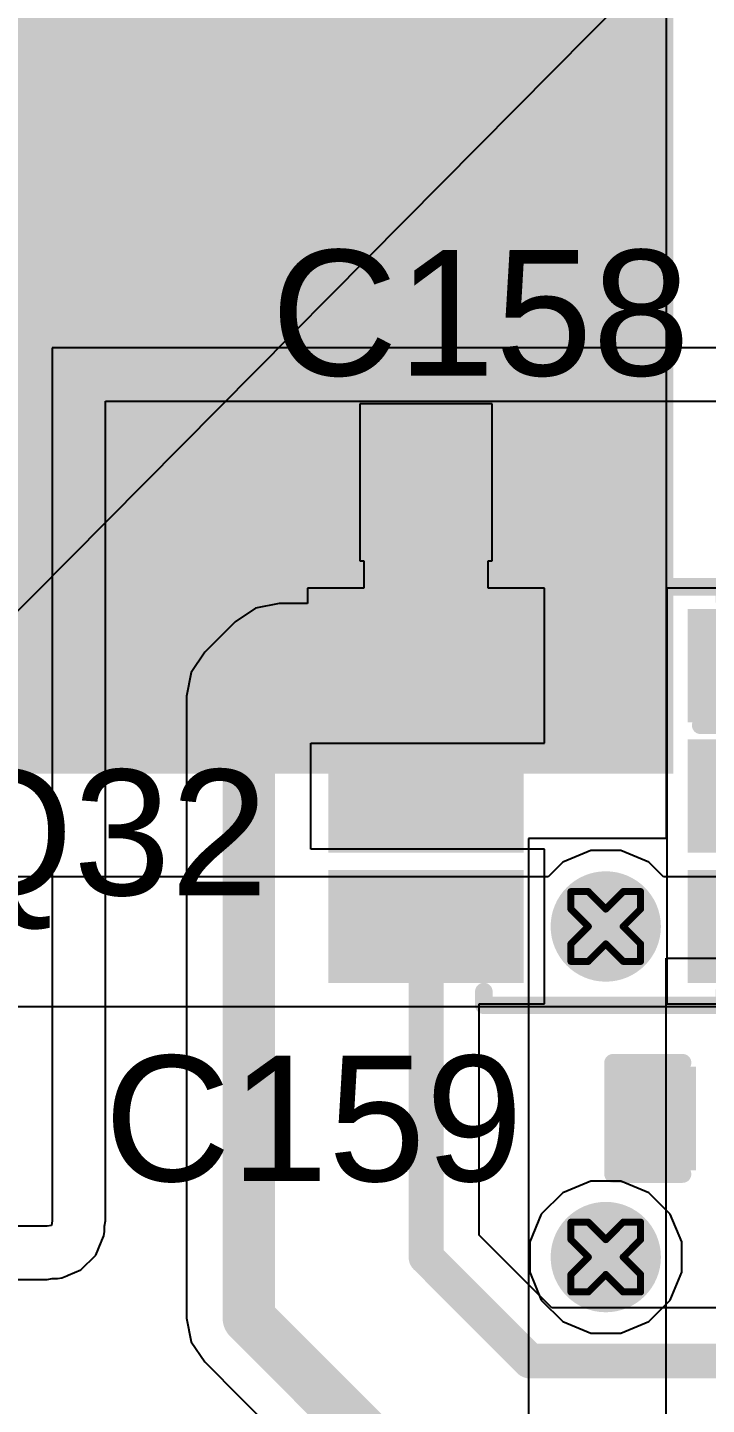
# Model space of a CAD drawing. Header units: inches. Extents: x 0 to 5379, y 0 to 5429.
# Drawn here: x 201.48 to 206.43, y 203.3 to 213.33 of the extents above; entities that cross this region are included whole.
import ezdxf

# ---------------------------------------------------------------- set-up
doc = ezdxf.new("R2010")
doc.units = ezdxf.units.IN
for name, color, linetype in [('Bottom Layer', 5, 'Continuous'), ('Bottom Overlay', 54, 'Continuous'), ('Bottom Paste', 16, 'Continuous'), ('Bottom Solder', 6, 'Continuous'), ('Drill Drawing', 1, 'Continuous'), ('GND01', 16, 'Continuous'), ('GND02', 76, 'Continuous'), ('PWR', 156, 'Continuous'), ('SIG 01', 90, 'Continuous'), ('Top Layer', 1, 'Continuous'), ('Top Overlay', 2, 'Continuous'), ('Top Paste', 8, 'Continuous'), ('Top Solder', 216, 'Continuous'), ('Via Holes', 16, 'Continuous')]:
    doc.layers.add(name, color=color, linetype=linetype)
doc.styles.add('Arial', font='', dxfattribs={"height": 0.2})
doc.styles.get('Arial').set_extended_font_data('Arial')

# ---------------------------------------------------------------- blocks, each defined once
blk = doc.blocks.new('SOT_23_6_743')
at = {"layer": 'Top Layer'}
for points in [[(-1.92, 1.26), (-0.7, 1.26), (-0.7, 0.64), (-1.92, 0.64)], [(0.7, 1.26), (1.92, 1.26), (1.92, 0.64), (0.7, 0.64)], [(-1.92, 0.31), (-0.7, 0.31), (-0.7, -0.31), (-1.92, -0.31)], [(0.7, 0.31), (1.92, 0.31), (1.92, -0.31), (0.7, -0.31)], [(-1.92, -0.64), (-0.7, -0.64), (-0.7, -1.26), (-1.92, -1.26)], [(0.7, -0.64), (1.92, -0.64), (1.92, -1.26), (0.7, -1.26)]]:
    blk.add_hatch(color=1, dxfattribs=at).paths.add_polyline_path(points)
at = {"layer": 'Top Paste'}
for points in [[(-1.92, 1.26), (-0.7, 1.26), (-0.7, 0.64), (-1.92, 0.64)], [(0.7, 1.26), (1.92, 1.26), (1.92, 0.64), (0.7, 0.64)], [(-1.92, 0.31), (-0.7, 0.31), (-0.7, -0.31), (-1.92, -0.31)], [(0.7, 0.31), (1.92, 0.31), (1.92, -0.31), (0.7, -0.31)], [(-1.92, -0.64), (-0.7, -0.64), (-0.7, -1.26), (-1.92, -1.26)], [(0.7, -0.64), (1.92, -0.64), (1.92, -1.26), (0.7, -1.26)]]:
    blk.add_hatch(color=8, dxfattribs=at).paths.add_polyline_path(points)
at = {"layer": 'Top Solder'}
for points in [[(-2.022, 1.362), (-0.598, 1.362), (-0.598, 0.538), (-2.022, 0.538)], [(0.598, 1.362), (2.022, 1.362), (2.022, 0.538), (0.598, 0.538)], [(-2.022, 0.412), (-0.598, 0.412), (-0.598, -0.412), (-2.022, -0.412)], [(0.598, 0.412), (2.022, 0.412), (2.022, -0.412), (0.598, -0.412)], [(-2.022, -0.538), (-0.598, -0.538), (-0.598, -1.362), (-2.022, -1.362)], [(0.598, -0.538), (2.022, -0.538), (2.022, -1.362), (0.598, -1.362)]]:
    blk.add_hatch(color=216, dxfattribs=at).paths.add_polyline_path(points)
at = {"layer": 'Top Overlay'}
for points in [[(-0.889, 1.524, 0.127, 0.127, 0), (0.864, 1.524, 0.127, 0.127, 0)], [(-0.889, 1.424, 0.127, 0.127, 0), (-0.889, 1.524, 0.127, 0.127, 0)], [(0.864, 1.424, 0.127, 0.127, 0), (0.864, 1.524, 0.127, 0.127, 0)], [(-2.184, 1.092, 0.127, 0.127, 0), (-2.057, 0.965, 0.127, 0.127, 0)], [(-2.184, 0.838, 0.127, 0.127, 0), (-2.184, 1.092, 0.127, 0.127, 0)], [(-2.184, 0.838, 0.127, 0.127, 0), (-2.057, 0.965, 0.127, 0.127, 0)], [(-0.889, -1.524, 0.127, 0.127, 0), (-0.889, -1.424, 0.127, 0.127, 0)], [(0.864, -1.524, 0.127, 0.127, 0), (0.864, -1.424, 0.127, 0.127, 0)], [(-0.889, -1.524, 0.127, 0.127, 0), (0.864, -1.524, 0.127, 0.127, 0)]]:
    blk.add_lwpolyline(points, format="xyseb", dxfattribs=at)
for points in [[(-0.921, 1.524, 0.0635, 0.0635, 1), (-0.857, 1.524, 0.0635, 0.0635, 1)], [(-0.921, 1.524, 0.0635, 0.0635, 1), (-0.857, 1.524, 0.0635, 0.0635, 1)], [(0.832, 1.524, 0.0635, 0.0635, 1), (0.895, 1.524, 0.0635, 0.0635, 1)], [(0.832, 1.524, 0.0635, 0.0635, 1), (0.895, 1.524, 0.0635, 0.0635, 1)], [(-0.921, 1.424, 0.0635, 0.0635, 1), (-0.857, 1.424, 0.0635, 0.0635, 1)], [(0.832, 1.424, 0.0635, 0.0635, 1), (0.895, 1.424, 0.0635, 0.0635, 1)], [(-2.216, 1.092, 0.0635, 0.0635, 1), (-2.153, 1.092, 0.0635, 0.0635, 1)], [(-2.216, 1.092, 0.0635, 0.0635, 1), (-2.153, 1.092, 0.0635, 0.0635, 1)], [(-2.089, 0.965, 0.0635, 0.0635, 1), (-2.026, 0.965, 0.0635, 0.0635, 1)], [(-2.089, 0.965, 0.0635, 0.0635, 1), (-2.026, 0.965, 0.0635, 0.0635, 1)], [(-2.216, 0.838, 0.0635, 0.0635, 1), (-2.153, 0.838, 0.0635, 0.0635, 1)], [(-2.216, 0.838, 0.0635, 0.0635, 1), (-2.153, 0.838, 0.0635, 0.0635, 1)], [(-0.921, -1.424, 0.0635, 0.0635, 1), (-0.857, -1.424, 0.0635, 0.0635, 1)], [(0.832, -1.424, 0.0635, 0.0635, 1), (0.895, -1.424, 0.0635, 0.0635, 1)], [(-0.921, -1.524, 0.0635, 0.0635, 1), (-0.857, -1.524, 0.0635, 0.0635, 1)], [(-0.921, -1.524, 0.0635, 0.0635, 1), (-0.857, -1.524, 0.0635, 0.0635, 1)], [(0.832, -1.524, 0.0635, 0.0635, 1), (0.895, -1.524, 0.0635, 0.0635, 1)], [(0.832, -1.524, 0.0635, 0.0635, 1), (0.895, -1.524, 0.0635, 0.0635, 1)]]:
    blk.add_lwpolyline(points, format="xyseb", close=True, dxfattribs=at)
blk = doc.blocks.new('H2PAK_2_B_744')
at = {"layer": 'Bottom Layer'}
blk.add_hatch(color=5, dxfattribs=at).paths.add_polyline_path([(5.5, -0.828), (5.5, -10.328), (-5.5, -10.328), (-5.5, -0.828)])
at = {"layer": 'Bottom Paste'}
blk.add_hatch(color=16, dxfattribs=at).paths.add_polyline_path([(5.5, -0.828), (5.5, -10.328), (-5.5, -10.328), (-5.5, -0.828)])
at = {"layer": 'Bottom Solder'}
blk.add_hatch(color=6, dxfattribs=at).paths.add_polyline_path([(5.551, -0.778), (5.551, -10.379), (-5.551, -10.379), (-5.551, -0.778)])
at = {"layer": 'Bottom Overlay'}
blk.add_lwpolyline([(5.2, -0.578, 0.127, 0.127, 0), (5.2, 1.725, 0.127, 0.127, 0)], format="xyseb", dxfattribs=at)
blk.add_lwpolyline([(5.168, -0.578, 0.0635, 0.0635, 1), (5.232, -0.578, 0.0635, 0.0635, 1)], format="xyseb", close=True, dxfattribs=at)
blk = doc.blocks.new('C___0402_968')
at = {"layer": 'Top Layer'}
for points in [[(-0.699, -0.318), (-0.699, 0.318), (-0.241, 0.318), (-0.241, -0.318)], [(0.241, -0.318), (0.241, 0.318), (0.699, 0.318), (0.699, -0.318)]]:
    blk.add_hatch(color=1, dxfattribs=at).paths.add_polyline_path(points)
at = {"layer": 'Top Paste'}
for points in [[(-0.699, -0.318), (-0.699, 0.318), (-0.241, 0.318), (-0.241, -0.318)], [(0.241, -0.318), (0.241, 0.318), (0.699, 0.318), (0.699, -0.318)]]:
    blk.add_hatch(color=8, dxfattribs=at).paths.add_polyline_path(points)
at = {"layer": 'Top Solder'}
for points in [[(-0.758, -0.377), (-0.758, 0.377), (-0.181, 0.377), (-0.181, -0.377)], [(0.181, -0.377), (0.181, 0.377), (0.758, 0.377), (0.758, -0.377)]]:
    blk.add_hatch(color=216, dxfattribs=at).paths.add_polyline_path(points)
at = {"layer": 'Top Overlay'}
for points in [[(-0.787, -0.406, 0.127, 0.127, 0), (-0.787, 0.406, 0.127, 0.127, 0)], [(-0.787, 0.406, 0.127, 0.127, 0), (-0.279, 0.406, 0.127, 0.127, 0)], [(0.279, 0.406, 0.127, 0.127, 0), (0.787, 0.406, 0.127, 0.127, 0)], [(0.787, -0.406, 0.127, 0.127, 0), (0.787, 0.406, 0.127, 0.127, 0)], [(-0.787, -0.406, 0.127, 0.127, 0), (-0.279, -0.406, 0.127, 0.127, 0)], [(0.279, -0.406, 0.127, 0.127, 0), (0.787, -0.406, 0.127, 0.127, 0)]]:
    blk.add_lwpolyline(points, format="xyseb", dxfattribs=at)
for points in [[(-0.819, 0.406, 0.0635, 0.0635, 1), (-0.756, 0.406, 0.0635, 0.0635, 1)], [(-0.819, 0.406, 0.0635, 0.0635, 1), (-0.756, 0.406, 0.0635, 0.0635, 1)], [(-0.311, 0.406, 0.0635, 0.0635, 1), (-0.248, 0.406, 0.0635, 0.0635, 1)], [(0.248, 0.406, 0.0635, 0.0635, 1), (0.311, 0.406, 0.0635, 0.0635, 1)], [(0.756, 0.406, 0.0635, 0.0635, 1), (0.819, 0.406, 0.0635, 0.0635, 1)], [(0.756, 0.406, 0.0635, 0.0635, 1), (0.819, 0.406, 0.0635, 0.0635, 1)], [(-0.819, -0.406, 0.0635, 0.0635, 1), (-0.756, -0.406, 0.0635, 0.0635, 1)], [(-0.819, -0.406, 0.0635, 0.0635, 1), (-0.756, -0.406, 0.0635, 0.0635, 1)], [(-0.311, -0.406, 0.0635, 0.0635, 1), (-0.248, -0.406, 0.0635, 0.0635, 1)], [(0.248, -0.406, 0.0635, 0.0635, 1), (0.311, -0.406, 0.0635, 0.0635, 1)], [(0.756, -0.406, 0.0635, 0.0635, 1), (0.819, -0.406, 0.0635, 0.0635, 1)], [(0.756, -0.406, 0.0635, 0.0635, 1), (0.819, -0.406, 0.0635, 0.0635, 1)]]:
    blk.add_lwpolyline(points, format="xyseb", close=True, dxfattribs=at)
blk = doc.blocks.new('C___0402_969')
at = {"layer": 'Top Layer'}
for points in [[(-0.699, -0.318), (-0.699, 0.318), (-0.241, 0.318), (-0.241, -0.318)], [(0.241, -0.318), (0.241, 0.318), (0.699, 0.318), (0.699, -0.318)]]:
    blk.add_hatch(color=1, dxfattribs=at).paths.add_polyline_path(points)
at = {"layer": 'Top Paste'}
for points in [[(-0.699, -0.318), (-0.699, 0.318), (-0.241, 0.318), (-0.241, -0.318)], [(0.241, -0.318), (0.241, 0.318), (0.699, 0.318), (0.699, -0.318)]]:
    blk.add_hatch(color=8, dxfattribs=at).paths.add_polyline_path(points)
at = {"layer": 'Top Solder'}
for points in [[(-0.758, -0.377), (-0.758, 0.377), (-0.181, 0.377), (-0.181, -0.377)], [(0.181, -0.377), (0.181, 0.377), (0.758, 0.377), (0.758, -0.377)]]:
    blk.add_hatch(color=216, dxfattribs=at).paths.add_polyline_path(points)
at = {"layer": 'Top Overlay'}
for points in [[(-0.787, 0.406, 0.127, 0.127, 0), (-0.787, -0.406, 0.127, 0.127, 0)], [(-0.279, 0.406, 0.127, 0.127, 0), (-0.787, 0.406, 0.127, 0.127, 0)], [(0.787, 0.406, 0.127, 0.127, 0), (0.279, 0.406, 0.127, 0.127, 0)], [(0.787, 0.406, 0.127, 0.127, 0), (0.787, -0.406, 0.127, 0.127, 0)], [(-0.279, -0.406, 0.127, 0.127, 0), (-0.787, -0.406, 0.127, 0.127, 0)], [(0.787, -0.406, 0.127, 0.127, 0), (0.279, -0.406, 0.127, 0.127, 0)]]:
    blk.add_lwpolyline(points, format="xyseb", dxfattribs=at)
for points in [[(-0.819, 0.406, 0.0635, 0.0635, 1), (-0.756, 0.406, 0.0635, 0.0635, 1)], [(-0.819, 0.406, 0.0635, 0.0635, 1), (-0.756, 0.406, 0.0635, 0.0635, 1)], [(-0.311, 0.406, 0.0635, 0.0635, 1), (-0.248, 0.406, 0.0635, 0.0635, 1)], [(0.248, 0.406, 0.0635, 0.0635, 1), (0.311, 0.406, 0.0635, 0.0635, 1)], [(0.756, 0.406, 0.0635, 0.0635, 1), (0.819, 0.406, 0.0635, 0.0635, 1)], [(0.756, 0.406, 0.0635, 0.0635, 1), (0.819, 0.406, 0.0635, 0.0635, 1)], [(-0.819, -0.406, 0.0635, 0.0635, 1), (-0.756, -0.406, 0.0635, 0.0635, 1)], [(-0.819, -0.406, 0.0635, 0.0635, 1), (-0.756, -0.406, 0.0635, 0.0635, 1)], [(-0.311, -0.406, 0.0635, 0.0635, 1), (-0.248, -0.406, 0.0635, 0.0635, 1)], [(0.248, -0.406, 0.0635, 0.0635, 1), (0.311, -0.406, 0.0635, 0.0635, 1)], [(0.756, -0.406, 0.0635, 0.0635, 1), (0.819, -0.406, 0.0635, 0.0635, 1)], [(0.756, -0.406, 0.0635, 0.0635, 1), (0.819, -0.406, 0.0635, 0.0635, 1)]]:
    blk.add_lwpolyline(points, format="xyseb", close=True, dxfattribs=at)

msp = doc.modelspace()

# ---------------------------------------------------------------- hatches: boundary and pattern name
at = {"layer": 'Bottom Layer'}
h = msp.add_hatch(color=5, dxfattribs=at)
edge = h.paths.add_edge_path()
edge.add_arc((205.698, 206.782), 0.3, 0, 360)
h = msp.add_hatch(color=5, dxfattribs=at)
edge = h.paths.add_edge_path()
edge.add_arc((205.698, 204.374), 0.3, 0, 360)
at = {"layer": 'Bottom Solder'}
h = msp.add_hatch(color=6, dxfattribs=at)
edge = h.paths.add_edge_path()
edge.add_arc((205.698, 206.782), 0.402, 0, 360)
h = msp.add_hatch(color=6, dxfattribs=at)
edge = h.paths.add_edge_path()
edge.add_arc((205.698, 204.374), 0.402, 0, 360)
at = {"layer": 'GND01'}
h = msp.add_hatch(color=16, dxfattribs=at)
edge = h.paths.add_edge_path()
edge.add_arc((205.698, 206.782), 0.3, 0, 360)
h = msp.add_hatch(color=16, dxfattribs=at)
edge = h.paths.add_edge_path()
edge.add_arc((205.698, 204.374), 0.3, 0, 360)
at = {"layer": 'GND02'}
h = msp.add_hatch(color=76, dxfattribs=at)
edge = h.paths.add_edge_path()
edge.add_arc((205.698, 206.782), 0.3, 0, 360)
h = msp.add_hatch(color=76, dxfattribs=at)
edge = h.paths.add_edge_path()
edge.add_arc((205.698, 204.374), 0.3, 0, 360)
at = {"layer": 'PWR'}
h = msp.add_hatch(color=156, dxfattribs=at)
edge = h.paths.add_edge_path()
edge.add_arc((205.698, 206.782), 0.3, 0, 360)
h = msp.add_hatch(color=156, dxfattribs=at)
edge = h.paths.add_edge_path()
edge.add_arc((205.698, 204.374), 0.3, 0, 360)
at = {"layer": 'SIG 01'}
h = msp.add_hatch(color=90, dxfattribs=at)
edge = h.paths.add_edge_path()
edge.add_arc((205.698, 206.782), 0.3, 0, 360)
h = msp.add_hatch(color=90, dxfattribs=at)
edge = h.paths.add_edge_path()
edge.add_arc((205.698, 204.374), 0.3, 0, 360)
at = {"layer": 'Top Layer'}
h = msp.add_hatch(color=1, dxfattribs=at)
edge = h.paths.add_edge_path()
edge.add_arc((205.698, 206.782), 0.3, 0, 360)
h = msp.add_hatch(color=1, dxfattribs=at)
edge = h.paths.add_edge_path()
edge.add_arc((205.698, 204.374), 0.3, 0, 360)
at = {"layer": 'Top Solder'}
h = msp.add_hatch(color=216, dxfattribs=at)
edge = h.paths.add_edge_path()
edge.add_arc((205.698, 206.782), 0.402, 0, 360)
h = msp.add_hatch(color=216, dxfattribs=at)
edge = h.paths.add_edge_path()
edge.add_arc((205.698, 204.374), 0.402, 0, 360)
at = {"layer": 'Via Holes'}
h = msp.add_hatch(color=7, dxfattribs=at)
edge = h.paths.add_edge_path()
edge.add_arc((205.698, 206.782), 0.15, 0, 360)
h = msp.add_hatch(color=7, dxfattribs=at)
edge = h.paths.add_edge_path()
edge.add_arc((205.698, 204.374), 0.15, 0, 360)

# ---------------------------------------------------------------- linework, layer by layer
at = {"layer": 'Bottom Layer'}
for p, q in [((206.139, 219.612), (206.139, 207.422)), ((206.139, 219.612), (206.139, 207.422)), ((206.139, 207.422), (205.135, 207.422)), ((205.135, 207.422), (205.135, 202.387)), ((206.139, 207.422), (205.135, 207.422)), ((205.135, 207.422), (205.135, 202.387)), ((206.139, 201.096), (206.139, 206.552)), ((206.139, 206.552), (207.014, 206.552)), ((206.139, 201.096), (206.139, 206.552)), ((206.139, 206.552), (207.014, 206.552))]:
    msp.add_line(p, q, dxfattribs=at)
at = {"layer": 'Bottom Solder'}
msp.add_line((6.245, 12.319), (5379.208, 5429.208), dxfattribs=at)
at = {"layer": 'Drill Drawing'}
for points in [[(205.444, 206.909, 0.0508, 0.0508, 0), (205.444, 207.036, 0.0508, 0.0508, 0)], [(205.444, 207.036, 0.0508, 0.0508, 0), (205.571, 207.036, 0.0508, 0.0508, 0)], [(205.571, 207.036, 0.0508, 0.0508, 0), (205.698, 206.909, 0.0508, 0.0508, 0)], [(205.698, 206.909, 0.0508, 0.0508, 0), (205.825, 207.036, 0.0508, 0.0508, 0)], [(205.825, 207.036, 0.0508, 0.0508, 0), (205.952, 207.036, 0.0508, 0.0508, 0)], [(205.952, 206.909, 0.0508, 0.0508, 0), (205.952, 207.036, 0.0508, 0.0508, 0)], [(205.444, 206.909, 0.0508, 0.0508, 0), (205.571, 206.782, 0.0508, 0.0508, 0)], [(205.825, 206.782, 0.0508, 0.0508, 0), (205.952, 206.909, 0.0508, 0.0508, 0)], [(205.444, 206.655, 0.0508, 0.0508, 0), (205.571, 206.782, 0.0508, 0.0508, 0)], [(205.825, 206.782, 0.0508, 0.0508, 0), (205.952, 206.655, 0.0508, 0.0508, 0)], [(205.444, 206.528, 0.0508, 0.0508, 0), (205.444, 206.655, 0.0508, 0.0508, 0)], [(205.571, 206.528, 0.0508, 0.0508, 0), (205.698, 206.655, 0.0508, 0.0508, 0)], [(205.698, 206.655, 0.0508, 0.0508, 0), (205.825, 206.528, 0.0508, 0.0508, 0)], [(205.952, 206.528, 0.0508, 0.0508, 0), (205.952, 206.655, 0.0508, 0.0508, 0)], [(205.444, 206.528, 0.0508, 0.0508, 0), (205.571, 206.528, 0.0508, 0.0508, 0)], [(205.825, 206.528, 0.0508, 0.0508, 0), (205.952, 206.528, 0.0508, 0.0508, 0)], [(205.444, 204.501, 0.0508, 0.0508, 0), (205.444, 204.628, 0.0508, 0.0508, 0)], [(205.444, 204.628, 0.0508, 0.0508, 0), (205.571, 204.628, 0.0508, 0.0508, 0)], [(205.571, 204.628, 0.0508, 0.0508, 0), (205.698, 204.501, 0.0508, 0.0508, 0)], [(205.698, 204.501, 0.0508, 0.0508, 0), (205.825, 204.628, 0.0508, 0.0508, 0)], [(205.825, 204.628, 0.0508, 0.0508, 0), (205.952, 204.628, 0.0508, 0.0508, 0)], [(205.952, 204.501, 0.0508, 0.0508, 0), (205.952, 204.628, 0.0508, 0.0508, 0)], [(205.444, 204.501, 0.0508, 0.0508, 0), (205.571, 204.374, 0.0508, 0.0508, 0)], [(205.825, 204.374, 0.0508, 0.0508, 0), (205.952, 204.501, 0.0508, 0.0508, 0)], [(205.444, 204.247, 0.0508, 0.0508, 0), (205.571, 204.374, 0.0508, 0.0508, 0)], [(205.825, 204.374, 0.0508, 0.0508, 0), (205.952, 204.247, 0.0508, 0.0508, 0)], [(205.444, 204.12, 0.0508, 0.0508, 0), (205.444, 204.247, 0.0508, 0.0508, 0)], [(205.571, 204.12, 0.0508, 0.0508, 0), (205.698, 204.247, 0.0508, 0.0508, 0)], [(205.698, 204.247, 0.0508, 0.0508, 0), (205.825, 204.12, 0.0508, 0.0508, 0)], [(205.952, 204.12, 0.0508, 0.0508, 0), (205.952, 204.247, 0.0508, 0.0508, 0)], [(205.444, 204.12, 0.0508, 0.0508, 0), (205.571, 204.12, 0.0508, 0.0508, 0)], [(205.825, 204.12, 0.0508, 0.0508, 0), (205.952, 204.12, 0.0508, 0.0508, 0)]]:
    msp.add_lwpolyline(points, format="xyseb", dxfattribs=at)
for points in [[(205.431, 207.036, 0.0254, 0.0254, 1), (205.457, 207.036, 0.0254, 0.0254, 1)], [(205.431, 207.036, 0.0254, 0.0254, 1), (205.457, 207.036, 0.0254, 0.0254, 1)], [(205.558, 207.036, 0.0254, 0.0254, 1), (205.584, 207.036, 0.0254, 0.0254, 1)], [(205.558, 207.036, 0.0254, 0.0254, 1), (205.584, 207.036, 0.0254, 0.0254, 1)], [(205.812, 207.036, 0.0254, 0.0254, 1), (205.838, 207.036, 0.0254, 0.0254, 1)], [(205.812, 207.036, 0.0254, 0.0254, 1), (205.838, 207.036, 0.0254, 0.0254, 1)], [(205.939, 207.036, 0.0254, 0.0254, 1), (205.965, 207.036, 0.0254, 0.0254, 1)], [(205.939, 207.036, 0.0254, 0.0254, 1), (205.965, 207.036, 0.0254, 0.0254, 1)], [(205.431, 206.909, 0.0254, 0.0254, 1), (205.457, 206.909, 0.0254, 0.0254, 1)], [(205.431, 206.909, 0.0254, 0.0254, 1), (205.457, 206.909, 0.0254, 0.0254, 1)], [(205.685, 206.909, 0.0254, 0.0254, 1), (205.711, 206.909, 0.0254, 0.0254, 1)], [(205.685, 206.909, 0.0254, 0.0254, 1), (205.711, 206.909, 0.0254, 0.0254, 1)], [(205.939, 206.909, 0.0254, 0.0254, 1), (205.965, 206.909, 0.0254, 0.0254, 1)], [(205.939, 206.909, 0.0254, 0.0254, 1), (205.965, 206.909, 0.0254, 0.0254, 1)], [(205.558, 206.782, 0.0254, 0.0254, 1), (205.584, 206.782, 0.0254, 0.0254, 1)], [(205.558, 206.782, 0.0254, 0.0254, 1), (205.584, 206.782, 0.0254, 0.0254, 1)], [(205.812, 206.782, 0.0254, 0.0254, 1), (205.838, 206.782, 0.0254, 0.0254, 1)], [(205.812, 206.782, 0.0254, 0.0254, 1), (205.838, 206.782, 0.0254, 0.0254, 1)], [(205.431, 206.655, 0.0254, 0.0254, 1), (205.457, 206.655, 0.0254, 0.0254, 1)], [(205.431, 206.655, 0.0254, 0.0254, 1), (205.457, 206.655, 0.0254, 0.0254, 1)], [(205.685, 206.655, 0.0254, 0.0254, 1), (205.711, 206.655, 0.0254, 0.0254, 1)], [(205.685, 206.655, 0.0254, 0.0254, 1), (205.711, 206.655, 0.0254, 0.0254, 1)], [(205.939, 206.655, 0.0254, 0.0254, 1), (205.965, 206.655, 0.0254, 0.0254, 1)], [(205.939, 206.655, 0.0254, 0.0254, 1), (205.965, 206.655, 0.0254, 0.0254, 1)], [(205.431, 206.528, 0.0254, 0.0254, 1), (205.457, 206.528, 0.0254, 0.0254, 1)], [(205.431, 206.528, 0.0254, 0.0254, 1), (205.457, 206.528, 0.0254, 0.0254, 1)], [(205.558, 206.528, 0.0254, 0.0254, 1), (205.584, 206.528, 0.0254, 0.0254, 1)], [(205.558, 206.528, 0.0254, 0.0254, 1), (205.584, 206.528, 0.0254, 0.0254, 1)], [(205.812, 206.528, 0.0254, 0.0254, 1), (205.838, 206.528, 0.0254, 0.0254, 1)], [(205.812, 206.528, 0.0254, 0.0254, 1), (205.838, 206.528, 0.0254, 0.0254, 1)], [(205.939, 206.528, 0.0254, 0.0254, 1), (205.965, 206.528, 0.0254, 0.0254, 1)], [(205.939, 206.528, 0.0254, 0.0254, 1), (205.965, 206.528, 0.0254, 0.0254, 1)], [(205.431, 204.628, 0.0254, 0.0254, 1), (205.457, 204.628, 0.0254, 0.0254, 1)], [(205.431, 204.628, 0.0254, 0.0254, 1), (205.457, 204.628, 0.0254, 0.0254, 1)], [(205.558, 204.628, 0.0254, 0.0254, 1), (205.584, 204.628, 0.0254, 0.0254, 1)], [(205.558, 204.628, 0.0254, 0.0254, 1), (205.584, 204.628, 0.0254, 0.0254, 1)], [(205.812, 204.628, 0.0254, 0.0254, 1), (205.838, 204.628, 0.0254, 0.0254, 1)], [(205.812, 204.628, 0.0254, 0.0254, 1), (205.838, 204.628, 0.0254, 0.0254, 1)], [(205.939, 204.628, 0.0254, 0.0254, 1), (205.965, 204.628, 0.0254, 0.0254, 1)], [(205.939, 204.628, 0.0254, 0.0254, 1), (205.965, 204.628, 0.0254, 0.0254, 1)], [(205.431, 204.501, 0.0254, 0.0254, 1), (205.457, 204.501, 0.0254, 0.0254, 1)], [(205.431, 204.501, 0.0254, 0.0254, 1), (205.457, 204.501, 0.0254, 0.0254, 1)], [(205.685, 204.501, 0.0254, 0.0254, 1), (205.711, 204.501, 0.0254, 0.0254, 1)], [(205.685, 204.501, 0.0254, 0.0254, 1), (205.711, 204.501, 0.0254, 0.0254, 1)], [(205.939, 204.501, 0.0254, 0.0254, 1), (205.965, 204.501, 0.0254, 0.0254, 1)], [(205.939, 204.501, 0.0254, 0.0254, 1), (205.965, 204.501, 0.0254, 0.0254, 1)], [(205.558, 204.374, 0.0254, 0.0254, 1), (205.584, 204.374, 0.0254, 0.0254, 1)], [(205.558, 204.374, 0.0254, 0.0254, 1), (205.584, 204.374, 0.0254, 0.0254, 1)], [(205.812, 204.374, 0.0254, 0.0254, 1), (205.838, 204.374, 0.0254, 0.0254, 1)], [(205.812, 204.374, 0.0254, 0.0254, 1), (205.838, 204.374, 0.0254, 0.0254, 1)], [(205.431, 204.247, 0.0254, 0.0254, 1), (205.457, 204.247, 0.0254, 0.0254, 1)], [(205.431, 204.247, 0.0254, 0.0254, 1), (205.457, 204.247, 0.0254, 0.0254, 1)], [(205.685, 204.247, 0.0254, 0.0254, 1), (205.711, 204.247, 0.0254, 0.0254, 1)], [(205.685, 204.247, 0.0254, 0.0254, 1), (205.711, 204.247, 0.0254, 0.0254, 1)], [(205.939, 204.247, 0.0254, 0.0254, 1), (205.965, 204.247, 0.0254, 0.0254, 1)], [(205.939, 204.247, 0.0254, 0.0254, 1), (205.965, 204.247, 0.0254, 0.0254, 1)], [(205.431, 204.12, 0.0254, 0.0254, 1), (205.457, 204.12, 0.0254, 0.0254, 1)], [(205.431, 204.12, 0.0254, 0.0254, 1), (205.457, 204.12, 0.0254, 0.0254, 1)], [(205.558, 204.12, 0.0254, 0.0254, 1), (205.584, 204.12, 0.0254, 0.0254, 1)], [(205.558, 204.12, 0.0254, 0.0254, 1), (205.584, 204.12, 0.0254, 0.0254, 1)], [(205.812, 204.12, 0.0254, 0.0254, 1), (205.838, 204.12, 0.0254, 0.0254, 1)], [(205.812, 204.12, 0.0254, 0.0254, 1), (205.838, 204.12, 0.0254, 0.0254, 1)], [(205.939, 204.12, 0.0254, 0.0254, 1), (205.965, 204.12, 0.0254, 0.0254, 1)], [(205.939, 204.12, 0.0254, 0.0254, 1), (205.965, 204.12, 0.0254, 0.0254, 1)]]:
    msp.add_lwpolyline(points, format="xyseb", close=True, dxfattribs=at)
at = {"layer": 'PWR'}
for p, q in [((205.588, 207.336), (205.384, 207.251)), ((205.808, 207.336), (205.588, 207.336)), ((206.012, 207.251), (205.808, 207.336)), ((205.384, 207.251), (205.277, 207.144)), ((206.119, 207.144), (206.012, 207.251)), ((205.277, 207.144), (178.072, 207.144)), ((222.023, 207.144), (206.119, 207.144)), ((178.273, 206.199), (214.343, 206.199)), ((205.588, 204.928), (205.384, 204.843)), ((205.808, 204.928), (205.588, 204.928)), ((206.012, 204.843), (205.808, 204.928)), ((205.384, 204.843), (205.228, 204.687)), ((206.167, 204.687), (206.012, 204.843)), ((205.228, 204.687), (205.144, 204.484)), ((206.252, 204.484), (206.167, 204.687)), ((205.144, 204.484), (205.144, 204.263)), ((206.252, 204.263), (206.252, 204.484)), ((205.144, 204.263), (205.228, 204.06)), ((206.167, 204.06), (206.252, 204.263)), ((205.228, 204.06), (205.384, 203.904)), ((206.012, 203.904), (206.167, 204.06)), ((205.384, 203.904), (205.588, 203.82)), ((205.808, 203.82), (206.012, 203.904)), ((205.588, 203.82), (205.808, 203.82))]:
    msp.add_line(p, q, dxfattribs=at)
at = {"layer": 'SIG 01'}
for p, q in [((226.06, 210.998), (201.663, 210.998)), ((201.663, 210.998), (201.663, 204.637)), ((202.051, 204.637), (202.051, 210.609)), ((202.051, 210.609), (225.672, 210.609)), ((201.625, 204.598), (187.337, 204.598)), ((201.657, 204.605), (201.625, 204.598)), ((201.663, 204.637), (201.657, 204.605)), ((202.044, 204.599), (202.051, 204.637)), ((202.044, 204.561), (202.044, 204.599)), ((202.023, 204.494), (202.038, 204.529)), ((202.038, 204.529), (202.044, 204.561)), ((201.98, 204.389), (202.019, 204.483)), ((202.019, 204.483), (202.022, 204.488)), ((202.022, 204.488), (202.023, 204.494)), ((201.872, 204.282), (201.98, 204.389)), ((201.98, 204.389), (201.98, 204.389)), ((187.337, 204.21), (201.625, 204.21)), ((201.625, 204.21), (201.662, 204.217)), ((201.662, 204.217), (201.701, 204.217)), ((201.701, 204.217), (201.732, 204.224)), ((201.732, 204.224), (201.768, 204.238)), ((201.768, 204.238), (201.773, 204.24)), ((201.773, 204.24), (201.778, 204.243)), ((201.778, 204.243), (201.872, 204.282)), ((201.872, 204.282), (201.872, 204.282))]:
    msp.add_line(p, q, dxfattribs=at)
at = {"layer": 'Top Layer'}
for p, q in [((204.87, 210.589), (203.905, 210.589)), ((203.905, 210.589), (203.905, 209.446)), ((204.87, 209.446), (204.87, 210.589)), ((203.905, 209.446), (203.934, 209.446)), ((203.934, 209.446), (203.934, 209.246)), ((204.841, 209.246), (204.841, 209.446)), ((204.841, 209.446), (204.87, 209.446)), ((203.934, 209.246), (203.524, 209.246)), ((203.524, 209.246), (203.524, 209.135)), ((205.252, 209.246), (204.841, 209.246)), ((205.252, 208.118), (205.252, 209.246)), ((207.231, 209.246), (206.144, 209.246)), ((206.144, 209.246), (206.144, 208.118)), ((203.318, 209.135), (203.145, 209.101)), ((203.524, 209.135), (203.318, 209.135)), ((203.145, 209.101), (202.997, 209.002)), ((202.997, 209.002), (202.774, 208.779)), ((202.774, 208.779), (202.676, 208.632)), ((202.676, 208.632), (202.642, 208.459)), ((202.642, 208.459), (202.642, 203.93)), ((203.548, 207.346), (203.548, 208.118)), ((203.548, 208.118), (205.252, 208.118)), ((206.144, 208.118), (206.144, 207.168)), ((205.252, 207.346), (203.548, 207.346)), ((205.252, 206.218), (205.252, 207.346)), ((206.144, 207.168), (206.144, 206.218)), ((204.776, 204.534), (204.776, 206.218)), ((204.776, 206.218), (205.252, 206.218)), ((206.144, 206.218), (206.554, 206.218)), ((205.305, 204.005), (204.776, 204.534)), ((212.362, 204.005), (205.305, 204.005)), ((202.642, 203.93), (202.676, 203.757)), ((202.676, 203.757), (202.774, 203.61)), ((202.774, 203.61), (203.897, 202.487))]:
    msp.add_line(p, q, dxfattribs=at)
for points in [[(204.388, 208.682, 0.381, 0.381, 0), (204.388, 210.018, 0.381, 0.381, 0)], [(203.095, 208.459, 0.381, 0.381, 0), (203.318, 208.682, 0.381, 0.381, 0)], [(203.318, 208.682, 0.381, 0.381, 0), (204.388, 208.682, 0.381, 0.381, 0)], [(203.095, 203.93, 0.381, 0.381, 0), (203.095, 208.459, 0.381, 0.381, 0)], [(204.388, 204.374, 0.254, 0.254, 0), (204.388, 206.782, 0.254, 0.254, 0)], [(204.388, 204.374, 0.254, 0.254, 0), (205.144, 203.617, 0.254, 0.254, 0)], [(203.095, 203.93, 0.381, 0.381, 0), (204.217, 202.808, 0.381, 0.381, 0)], [(205.144, 203.617, 0.254, 0.254, 0), (212.362, 203.617, 0.254, 0.254, 0)]]:
    msp.add_lwpolyline(points, format="xyseb", dxfattribs=at)
for points in [[(204.292, 210.018, 0.191, 0.191, 1), (204.483, 210.018, 0.191, 0.191, 1)], [(203.223, 208.682, 0.191, 0.191, 1), (203.413, 208.682, 0.191, 0.191, 1)], [(203.223, 208.682, 0.191, 0.191, 1), (203.413, 208.682, 0.191, 0.191, 1)], [(204.292, 208.682, 0.191, 0.191, 1), (204.483, 208.682, 0.191, 0.191, 1)], [(204.292, 208.682, 0.191, 0.191, 1), (204.483, 208.682, 0.191, 0.191, 1)], [(203, 208.459, 0.191, 0.191, 1), (203.19, 208.459, 0.191, 0.191, 1)], [(203, 208.459, 0.191, 0.191, 1), (203.19, 208.459, 0.191, 0.191, 1)], [(204.324, 206.782, 0.127, 0.127, 1), (204.451, 206.782, 0.127, 0.127, 1)], [(204.324, 204.374, 0.127, 0.127, 1), (204.451, 204.374, 0.127, 0.127, 1)], [(204.324, 204.374, 0.127, 0.127, 1), (204.451, 204.374, 0.127, 0.127, 1)], [(203, 203.93, 0.191, 0.191, 1), (203.19, 203.93, 0.191, 0.191, 1)], [(203, 203.93, 0.191, 0.191, 1), (203.19, 203.93, 0.191, 0.191, 1)], [(205.081, 203.617, 0.127, 0.127, 1), (205.208, 203.617, 0.127, 0.127, 1)], [(205.081, 203.617, 0.127, 0.127, 1), (205.208, 203.617, 0.127, 0.127, 1)]]:
    msp.add_lwpolyline(points, format="xyseb", close=True, dxfattribs=at)
at = {"layer": 'Top Solder'}
msp.add_line((6.245, 12.319), (5379.208, 5429.208), dxfattribs=at)

# ---------------------------------------------------------------- block references
for name, p, rotation in [('H2PAK_2_B_744', (206.968, 213.447), 270), ('C___0402_969', (204.858, 210.018), 180)]:
    msp.add_blockref(name, p, dxfattribs=dict(rotation=rotation))
for name, p in [('SOT_23_6_743', (205.698, 207.732)), ('C___0402_968', (206.538, 205.384))]:
    msp.add_blockref(name, p)

# ---------------------------------------------------------------- texts
at = {"layer": 'Top Overlay', "style": 'Arial'}
for s, p in [('C158', (203.258, 210.795)), ('Q32', (200.822, 207.01)), ('C159', (202.041, 204.927))]:
    msp.add_text(s, height=0.9144, dxfattribs=at).set_placement(p)

doc.saveas('drawing.dxf')
